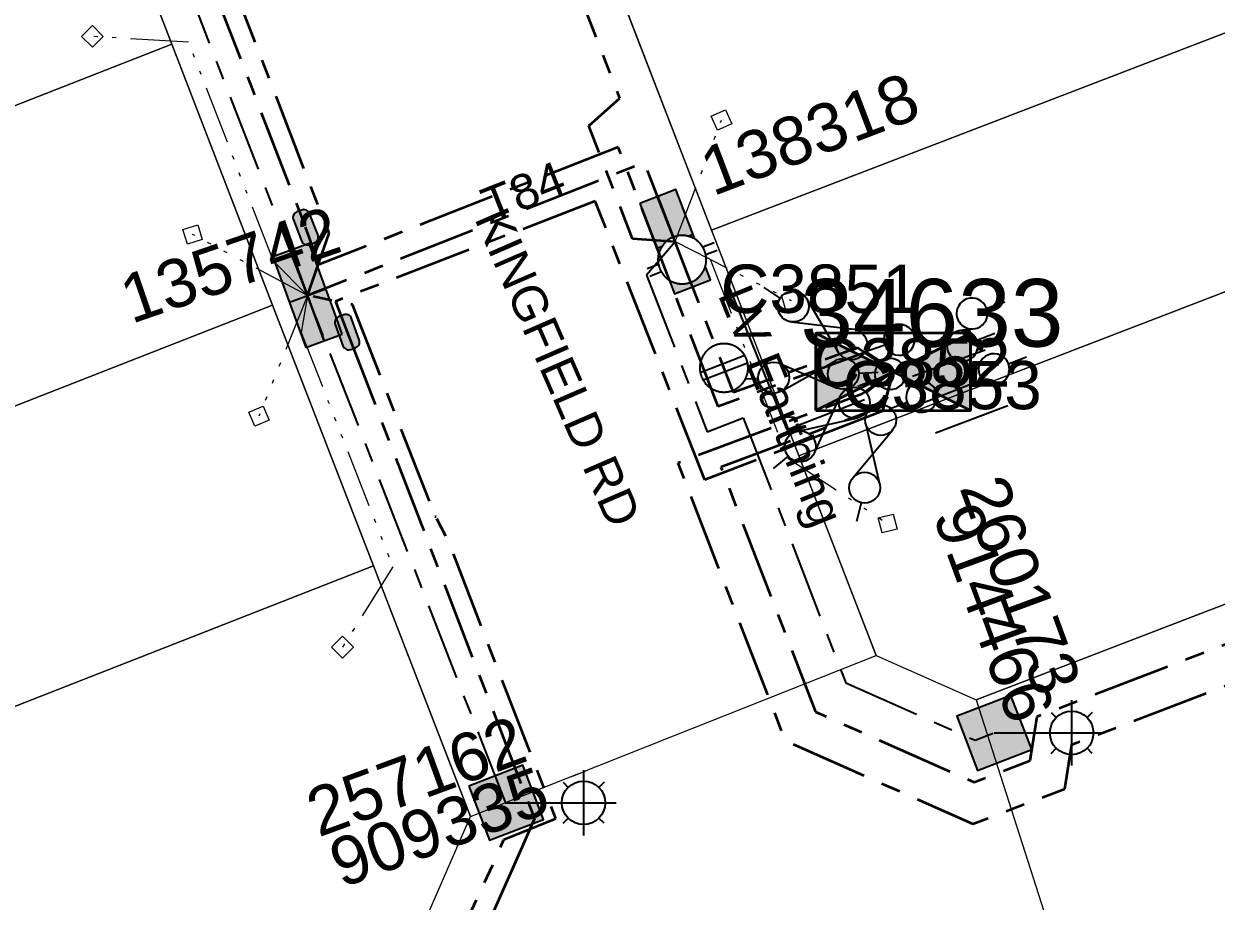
# Model space of a CAD drawing. Header units: metres. Extents: x 0 to 311505, y 0 to 6270811.
# Drawn here: x 310600.1 to 310661.7, y 6270496.5 to 6270541.9 of the extents above; entities that cross this region are included whole.
import ezdxf
from ezdxf.enums import TextEntityAlignment as Align

# ---------------------------------------------------------------- set-up
doc = ezdxf.new("R2010")
doc.units = ezdxf.units.M
doc.linetypes.add('Cable Exist UG', pattern=[7, 4, -1, 1, -1])
doc.linetypes.add('PHANTOMX2', pattern=[6.6, 3, -0.75, 0.2, -0.75, 0.2, -0.75, 0.2, -0.75])
doc.layers.get('0').update_dxf_attribs({"color": 6})
for name, color, linetype, lineweight in [('_User Miscellaneous1', 30, 'Continuous', 13), ('_User_HV_Exist', 1, 'Continuous', 35), ('_User_LV_Exist', 5, 'Continuous', 35), ('Cadastre Land Parcels_SP_EXT', 118, 'Continuous', 15), ('Cadastre Roads_SP_EXT', 218, 'Continuous', 15), ('Mains_HV_EXT', 13, 'Continuous', 25), ('Mains_LV_EXT', 163, 'Continuous', 25), ('Mains_LV_SL_EXT', 135, 'Continuous', 25), ('Services_SP_EXT', 42, 'PHANTOMX2', 20)]:
    doc.layers.add(name, color=color, linetype=linetype, lineweight=lineweight)
for name, color, linetype in [('Equip_HV_EXT', 7, 'Continuous'), ('Equip_LV_EXT', 7, 'Continuous'), ('Equip_SP_SL_EXT', 7, 'Continuous'), ('Sub_SP_EXT', 7, 'Continuous'), ('SupportsUG_SP_LV_EXT', 7, 'Continuous'), ('SupportsUG_SP_LV_SL_EXT', 7, 'Continuous')]:
    doc.layers.add(name, color=color, linetype=linetype)
doc.styles.add('COLUMN_LABEL', font='arial.ttf', dxfattribs={"height": 2})
doc.styles.add('iecARIAL', font='arial.ttf', dxfattribs={"height": 2})
doc.styles.add('POLE_LABEL', font='arial.ttf', dxfattribs={"height": 2})
doc.styles.add('SL_LABEL', font='arial.ttf', dxfattribs={"height": 2})
doc.styles.get("Standard").update_dxf_attribs({"font": 'arial.ttf'})
doc.styles.add('SWITCH_LABEL', font='arial.ttf', dxfattribs={"height": 2})
doc.linetypes.add('Cable E UG', pattern='A,5,-0.1,["E",Standard,S=1.5,R=0,X=0,Y=-0.75],-1.45', length=6.55)

# ---------------------------------------------------------------- blocks, each defined once
blk = doc.blocks.new('SUB_PADMOUNT_EXT')
at = {"ltscale": 10}
h = blk.add_hatch(color=256, dxfattribs=at)
h.dxf.hatch_style = 1
h.paths.add_polyline_path([(4, -2), (0, 0), (4, 2)])
h.paths.add_polyline_path([(-4, -2), (-4, 2), (0, 0)])
blk.add_line((4, 2), (-4, -2))
blk.add_lwpolyline([(-4, -2), (4, -2), (4, 2), (-4, 2)], close=True)
at = {"ltscale": 10, "flags": 128}
for points in [[(-4, -2), (-4, 2), (0, 0)], [(4, -2), (0, 0), (4, 2)]]:
    blk.add_lwpolyline(points, close=True, dxfattribs=at)
at = {"flags": 8}
blk.add_attdef('ASSET_NUM', text='', height=2.5, dxfattribs=at).set_placement((0, 5), align=Align.MIDDLE_CENTER)
for tag, flags, p in [('STREET_CODE', 9, (1.5, 0)), ('OPERATING_VOLTAGE', 9, (1.5, -0.4)), ('ORIENTATION', 9, (1.5, -0.6)), ('NO_PHASES', 9, (1.5, -0.2)), ('OWNED_BY', 9, (1.5, -0.8)), ('OPERATED_BY', 9, (1.5, -1)), ('MAINTAINED_BY', 9, (1.5, -1.2)), ('SECONDARY_VOLTAGE', 9, (1.5, -1.6)), ('STATE', 9, (1.5, -1.8)), ('CONSTRUCTED_VOLTAGE', 9, (1.5, -1.4)), ('SUBSTATION_TYPE', 9, (1.5, -2.2)), ('USAGE', 9, (1.5, -2.4)), ('PARENT', 9, (1.5, -2)), ('SUBURB', 9, (1.5, -2.8)), ('STREETNAME', 9, (1.5, -3)), ('LEGEND', 9, (1.5, -2.6)), ('Z', 1, (1.5, -3.6)), ('LOCATION', 9, (1.5, -3.2)), ('NOTES', 9, (1.5, -3.4))]:
    blk.add_attdef(tag, text='', height=0.2, dxfattribs=dict(flags=flags)).set_placement(p, align=Align.MIDDLE_LEFT)
blk = doc.blocks.new('COLUMN_EXT')
blk.add_hatch(color=256).paths.add_polyline_path([(1.5, -1.5), (1.5, 1.5), (-1.5, 1.5), (-1.5, -1.5)])
blk.add_lwpolyline([(1.5, 1.5), (-1.5, 1.5), (-1.5, -1.5), (1.5, -1.5)], close=True)
at = {"flags": 9}
for tag, p in [('SUBURB', (-1.813, 1.8)), ('NOTES', (-1.813, 2)), ('STREETNAME', (-1.813, 1.6)), ('LOCATION', (-1.813, 1.4)), ('LEGEND', (-1.813, 1.2)), ('OWNED_BY', (-1.813, 0.6)), ('USAGE', (-1.813, 1)), ('STATE', (-1.813, 0.8)), ('COLUMN_TYPE', (-1.813, 0.4))]:
    blk.add_attdef(tag, text='', height=0.2, rotation=180, dxfattribs=at).set_placement(p, align=Align.MIDDLE_LEFT)
at = {"flags": 1}
blk.add_attdef('Z', (-1.813, 2.351), '', height=0.2, rotation=180, dxfattribs=at)
at = {"flags": 9}
for tag, style, p in [('STRUCTURE_PLANT_NUMBER', 'POLE_LABEL', (-1.813, -0.031)), ('STREET_CODE', 'COLUMN_LABEL', (-1.813, 0.2))]:
    blk.add_attdef(tag, text='', height=0.2, rotation=180, dxfattribs=dict(at, style=style)).set_placement(p, align=Align.MIDDLE_LEFT)
at = {"style": 'COLUMN_LABEL', "width": 0.9, "flags": 8}
blk.add_attdef('ASSET_NUM', text='', height=2, rotation=270, dxfattribs=at).set_placement((2, -4), align=Align.MIDDLE_LEFT)
blk = doc.blocks.new('PILLAR_EXT')
blk.add_hatch(color=256).paths.add_polyline_path([(-2.5, 1), (-2.5, -1), (2.5, -1), (2.5, 1)])
for p, q in [((0, 1), (0, -1)), ((-2.5, 0), (2.5, 0))]:
    blk.add_line(p, q)
at = {"ltscale": 10}
blk.add_line((2.5, 0), (-2.5, 0), dxfattribs=at)
blk.add_lwpolyline([(-2.5, -1), (-1.25, -1), (1.25, -1), (2.5, -1), (2.5, 1), (-2.5, 1)], close=True)
at = {"width": 0.9, "flags": 8}
blk.add_attdef('ASSET_NUM', text='', height=2, rotation=90, dxfattribs=at).set_placement((-2, 4), align=Align.MIDDLE_LEFT)
for tag, p, flags in [('OWNED_BY', (0, -0.2), 9), ('STATE', (0, -0.4), 9), ('SUPPORT_TYPE', (0, -0.6), 9), ('USAGE', (0, -0.8), 9), ('LEGEND', (0, -1), 9), ('LOCATION', (0, -1.2), 9), ('NOTES', (0, -1.4), 9), ('STREETNAME', (0, -1.8), 9), ('SUBURB', (0, -2), 1), ('PARENT', (0, -1.6), 9)]:
    blk.add_attdef(tag, p, '', height=0.2, dxfattribs=dict(flags=flags))
blk = doc.blocks.new('SL_LANTERN_EXT')
at = {"flags": 9}
for tag, p in [('LRATECODE', (-7.4, 0)), ('LOUTREACHVOCAB', (-7.2, 0)), ('LOUTREACH', (-7, 0)), ('LANTNUMBER', (-6.6, 0)), ('LNEW', (-6.4, 0)), ('LMASTVOCAB', (-6.2, 0)), ('LMAST', (-6, 0)), ('LLAMPVOCAB', (-5.8, 0)), ('LLAMP', (-5.6, 0)), ('LEXIST', (-5.4, 0)), ('LCHARGE3PERCENT', (-5.2, 0)), ('LCHARGE3', (-5, 0)), ('LCHARGE2PERCENT', (-4.8, 0)), ('LCHARGE2', (-4.6, 0)), ('LCHARGE1PERCENT', (-4.4, 0)), ('LCHARGE1', (-4.2, 0)), ('LCATEGORY', (-4, 0)), ('LBRACKETVOCAB', (-3.8, 0)), ('LBRACKET', (-3.6, 0)), ('LKINGHEIGHT', (-3.4, 0)), ('CREPLACE', (-3.2, 0)), ('CREMOVE', (-3, 0)), ('CNUMBER', (-2.8, 0)), ('CNEW', (-2.6, 0)), ('CEXIST', (-2.4, 0)), ('USAGE', (-2.2, 0)), ('STATE', (-2, 0)), ('OWNED_BY', (-1.8, 0)), ('ORIENTATION', (-1.6, 0)), ('OPERATING_VOLTAGE', (-1.4, 0)), ('NO_PHASES', (-1.2, 0)), ('LANTERN_TYPE', (-1, 0)), ('LANTERN_PURPOSE', (-0.8, 0)), ('CONTROL_TYPE', (-0.6, 0)), ('CONSTRUCTED_VOLTAGE', (-0.4, 0))]:
    blk.add_attdef(tag, text='', height=0.001, rotation=270, dxfattribs=at).set_placement(p, align=Align.MIDDLE_LEFT)
at = {"style": 'SL_LABEL', "flags": 9}
blk.add_attdef('STREET_CODE', text='', height=0.001, rotation=270, dxfattribs=at).set_placement((0.001, 0), align=Align.MIDDLE_LEFT)
at = {"flags": 1}
blk.add_attdef('Z', (0, 0), '', height=0.001, rotation=270, dxfattribs=at)
at = {"width": 0.9}
blk.add_attdef('LNUMBER', text='', height=1, dxfattribs=at).set_placement((7, -1), align=Align.MIDDLE_LEFT)
at = {"flags": 9}
for tag, p in [('LREMOVE', (0, -7.6)), ('LREPLACE', (0, -7.8)), ('LTYPE', (0, -8)), ('LTYPEVOCAB', (0, -8.2)), ('LEGEND', (0, -8.4)), ('SUBURB', (0, -8.6)), ('STREETNAME', (0, -8.8)), ('LOCATION', (0, -9)), ('NOTES', (0, -9.2)), ('MAINTAINED_BY', (0, -9.863))]:
    blk.add_attdef(tag, text='', height=0.001, dxfattribs=at).set_placement(p, align=Align.MIDDLE_LEFT)
blk.add_attdef('OPERATED_BY', (0, -9.607), '', height=0.001, dxfattribs=at)
at = {"transparency": 33554687}
blk.add_wipeout([(5.688, 0), (5.061, -1.061), (4, -1.688), (2.939, -1.061), (2.313, 0), (2.939, 1.061), (4, 1.687), (5.061, 1.061)], dxfattribs=at)
for p, q in [((4, 1.687), (4, 0)), ((2.939, 1.061), (3.205, 0.795)), ((5.061, 1.061), (4.795, 0.795)), ((0, 0), (4, 0)), ((4, 0), (5.688, 0)), ((4, 0), (4, -1.688)), ((2.939, -1.061), (3.205, -0.795)), ((5.061, -1.061), (4.795, -0.795))]:
    blk.add_line(p, q)
blk.add_circle((4, 0), 1.125)
blk = doc.blocks.new('CCP_EXT')
at = {"flags": 9}
for tag, p in [('OWNED_BY', (0, -1)), ('USAGE', (0, -1.2)), ('STATE', (0, -1.8)), ('LEGEND', (0, -1.4)), ('LIFE_SUPPORT', (0, -1.6)), ('NOTES', (0, -2))]:
    blk.add_attdef(tag, text='', height=0.2, dxfattribs=at).set_placement(p, align=Align.MIDDLE_LEFT)
at = {"transparency": 33554687}
blk.add_wipeout([(0, 0.566), (0.566, 0), (0, -0.566), (-0.566, 0)], dxfattribs=at)
blk.add_lwpolyline([(-0.566, 0), (0, 0.566), (0.566, 0), (0, -0.566), (-0.566, 0)])
at = {"flags": 1}
blk.add_attdef('Z', (0, 0), '', height=0.2, dxfattribs=at)
at = {"flags": 9}
for tag, p in [('CCP_TYPE', (0, 0)), ('OPERATING_VOLTAGE', (0, -0.6)), ('CONSTRUCTED_VOLTAGE', (0, -0.2)), ('NO_PHASES', (0, -0.4)), ('ORIENTATION', (0, -0.8))]:
    blk.add_attdef(tag, text='', height=0.2, dxfattribs=at).set_placement(p, align=Align.MIDDLE_LEFT)
blk = doc.blocks.new('HV_STJ_EXT')
h = blk.add_hatch(color=256)
edge = h.paths.add_edge_path()
edge.add_ellipse((-0.586, 0.131), major_axis=(0.226, 0.226), ratio=1, start_angle=44.99996, end_angle=135)
edge.add_line((-0.906, 0.131), (-0.906, -0.131))
edge.add_ellipse((-0.586, -0.131), major_axis=(0.226, 0.226), ratio=1, start_angle=134.99996, end_angle=225)
edge.add_line((-0.586, -0.451), (0.586, -0.451))
edge.add_ellipse((0.586, -0.131), major_axis=(-0.226, 0.226), ratio=1, start_angle=134.99996, end_angle=225)
edge.add_line((0.906, -0.131), (0.906, 0.131))
edge.add_ellipse((0.586, 0.131), major_axis=(-0.226, 0.226), ratio=1, start_angle=224.99996, end_angle=315)
edge.add_line((0.586, 0.451), (-0.586, 0.451))
blk.add_lwpolyline([(-0.906, 0.131), (-0.906, -0.131, 0.414214), (-0.586, -0.451), (0.586, -0.451, 0.414214), (0.906, -0.131), (0.906, 0.131, 0.414214), (0.586, 0.451), (-0.586, 0.451, 0.414214)], format="xyb", close=True)
for tag, flags, p in [('ORIENTATION', 9, (1.5, 0)), ('USAGE', 9, (1.5, -0.2)), ('LEGEND', 9, (1.5, -0.4)), ('NOTES', 9, (1.5, -0.6)), ('Z', 1, (1.5, -0.8))]:
    blk.add_attdef(tag, text='', height=0.2, dxfattribs=dict(flags=flags)).set_placement(p, align=Align.MIDDLE_LEFT)
blk = doc.blocks.new('LV_UG_DFUSE_CLOSED_EXT')
for points in [[(5.04, 0.726), (2.156, -0.717)], [(5.049, -0.707), (2.156, 0.717)], [(1, 0), (0, 0)], [(6.2, 0.013), (7.2, 0.013)]]:
    blk.add_lwpolyline(points)
for centre in [(1.8, 0), (5.4, 0.011)]:
    blk.add_circle(centre, 0.8)
at = {"flags": 9}
for tag, p in [('ACTUAL_STATUS', (0, 0)), ('OPERATING_VOLTAGE', (0, -0.6)), ('CONSTRUCTED_VOLTAGE', (0, -0.2)), ('NO_PHASES', (0, -0.4)), ('ORIENTATION', (0, -0.8)), ('STATE', (0, -1)), ('SWITCH_TYPE', (0, -1.2)), ('USAGE', (0, -1.4)), ('NOTES', (0, -1.6))]:
    blk.add_attdef(tag, text='', height=0.2, dxfattribs=at).set_placement(p, align=Align.MIDDLE_LEFT)
at = {"flags": 1}
blk.add_attdef('Z', (0, 0), '', height=0.2, dxfattribs=at)
blk = doc.blocks.new('LV_UG_LINKS_OPEN_EXT')
at = {"layer": 'Equip_LV_EXT'}
for tag, height, flags, p in [('ACTUAL_STATUS', 0.167, 9, (3.167, -1.667)), ('CONSTRUCTED_VOLTAGE', 0.167, 9, (3.167, -1.833)), ('NO_PHASES', 0.167, 9, (3.167, -2)), ('OPERATING_VOLTAGE', 0.2, 9, (3, -2.6)), ('ORIENTATION', 0.2, 9, (3, -2.8)), ('STATE', 0.2, 9, (3, -3)), ('SWITCH_TYPE', 0.2, 9, (3, -3.2)), ('OWNED_BY', 0.2, 9, (3, -3.8)), ('USAGE', 0.2, 9, (3, -3.4)), ('NOTES', 0.2, 9, (3, -3.6)), ('OPERATED_BY', 0.2, 9, (3, -4)), ('MAINTAINED_BY', 0.2, 9, (3, -4.2)), ('NUMBER_OF_PHASES', 0.2, 9, (3, -4.4)), ('TYPE', 0.2, 9, (3, -4.6)), ('Z', 0.2, 1, (3, -4.8))]:
    blk.add_attdef(tag, text='', height=height, dxfattribs=dict(at, flags=flags)).set_placement(p, align=Align.MIDDLE_LEFT)
at = {"transparency": 33554687}
blk.add_wipeout([(4, 1.25), (3.969, 1.25), (3.939, 1.248), (3.908, 1.247), (3.877, 1.244), (3.847, 1.241), (3.817, 1.236), (3.786, 1.232), (3.756, 1.226), (3.726, 1.22), (3.696, 1.213), (3.667, 1.205), (3.637, 1.196), (3.608, 1.187), (3.579, 1.177), (3.55, 1.166), (3.522, 1.155), (3.493, 1.143), (3.466, 1.13), (3.438, 1.117), (3.411, 1.102), (3.384, 1.088), (3.357, 1.072), (3.331, 1.056), (3.306, 1.039), (3.28, 1.022), (3.255, 1.004), (3.231, 0.985), (3.207, 0.966), (3.184, 0.947), (3.161, 0.926), (3.138, 0.905), (3.116, 0.884), (3.095, 0.862), (3.074, 0.839), (3.053, 0.816), (3.034, 0.793), (3.015, 0.769), (2.996, 0.745), (2.978, 0.72), (2.961, 0.694), (2.944, 0.669), (2.928, 0.643), (2.912, 0.616), (2.898, 0.589), (2.883, 0.562), (2.87, 0.534), (2.857, 0.507), (2.845, 0.478), (2.834, 0.45), (2.823, 0.421), (2.813, 0.392), (2.804, 0.363), (2.795, 0.333), (2.787, 0.304), (2.78, 0.274), (2.774, 0.244), (2.768, 0.214), (2.764, 0.183), (2.759, 0.153), (2.756, 0.123), (2.753, 0.092), (2.752, 0.061), (2.75, 0.031), (2.75, 0), (2.75, -0.031), (2.752, -0.061), (2.753, -0.092), (2.756, -0.123), (2.759, -0.153), (2.764, -0.183), (2.768, -0.214), (2.774, -0.244), (2.78, -0.274), (2.787, -0.304), (2.795, -0.333), (2.804, -0.363), (2.813, -0.392), (2.823, -0.421), (2.834, -0.45), (2.845, -0.478), (2.857, -0.507), (2.87, -0.534), (2.883, -0.562), (2.898, -0.589), (2.912, -0.616), (2.928, -0.643), (2.944, -0.669), (2.961, -0.694), (2.978, -0.72), (2.996, -0.745), (3.015, -0.769), (3.034, -0.793), (3.053, -0.816), (3.074, -0.839), (3.095, -0.862), (3.116, -0.884), (3.138, -0.905), (3.161, -0.926), (3.184, -0.947), (3.207, -0.966), (3.231, -0.985), (3.255, -1.004), (3.28, -1.022), (3.306, -1.039), (3.331, -1.056), (3.357, -1.072), (3.384, -1.088), (3.411, -1.102), (3.438, -1.117), (3.466, -1.13), (3.493, -1.143), (3.522, -1.155), (3.55, -1.166), (3.579, -1.177), (3.608, -1.187), (3.637, -1.196), (3.667, -1.205), (3.696, -1.213), (3.726, -1.22), (3.756, -1.226), (3.786, -1.232), (3.817, -1.236), (3.847, -1.241), (3.877, -1.244), (3.908, -1.247), (3.939, -1.248), (3.969, -1.25), (4, -1.25), (4.031, -1.25), (4.061, -1.248), (4.092, -1.247), (4.123, -1.244), (4.153, -1.241), (4.183, -1.236), (4.214, -1.232), (4.244, -1.226), (4.274, -1.22), (4.304, -1.213), (4.333, -1.205), (4.363, -1.196), (4.392, -1.187), (4.421, -1.177), (4.45, -1.166), (4.478, -1.155), (4.507, -1.143), (4.534, -1.13), (4.562, -1.117), (4.589, -1.102), (4.616, -1.088), (4.643, -1.072), (4.669, -1.056), (4.694, -1.039), (4.72, -1.022), (4.745, -1.004), (4.769, -0.985), (4.793, -0.966), (4.816, -0.947), (4.839, -0.926), (4.862, -0.905), (4.884, -0.884), (4.905, -0.862), (4.926, -0.839), (4.947, -0.816), (4.966, -0.793), (4.985, -0.769), (5.004, -0.745), (5.022, -0.72), (5.039, -0.694), (5.056, -0.669), (5.072, -0.643), (5.088, -0.616), (5.102, -0.589), (5.117, -0.562), (5.13, -0.534), (5.143, -0.507), (5.155, -0.478), (5.166, -0.45), (5.177, -0.421), (5.187, -0.392), (5.196, -0.363), (5.205, -0.333), (5.213, -0.304), (5.22, -0.274), (5.226, -0.244), (5.232, -0.214), (5.236, -0.183), (5.241, -0.153), (5.244, -0.123), (5.247, -0.092), (5.248, -0.061), (5.25, -0.031), (5.25, 0), (5.25, 0.031), (5.248, 0.061), (5.247, 0.092), (5.244, 0.123), (5.241, 0.153), (5.236, 0.183), (5.232, 0.214), (5.226, 0.244), (5.22, 0.274), (5.213, 0.304), (5.205, 0.333), (5.196, 0.363), (5.187, 0.392), (5.177, 0.421), (5.166, 0.45), (5.155, 0.478), (5.143, 0.507), (5.13, 0.534), (5.117, 0.562), (5.102, 0.589), (5.088, 0.616), (5.072, 0.643), (5.056, 0.669), (5.039, 0.694), (5.022, 0.72), (5.004, 0.745), (4.985, 0.769), (4.966, 0.793), (4.947, 0.816), (4.926, 0.839), (4.905, 0.862), (4.884, 0.884), (4.862, 0.905), (4.839, 0.926), (4.816, 0.947), (4.793, 0.966), (4.769, 0.985), (4.745, 1.004), (4.72, 1.022), (4.694, 1.039), (4.669, 1.056), (4.643, 1.072), (4.616, 1.088), (4.589, 1.102), (4.562, 1.117), (4.534, 1.13), (4.507, 1.143), (4.478, 1.155), (4.45, 1.166), (4.421, 1.177), (4.392, 1.187), (4.363, 1.196), (4.333, 1.205), (4.304, 1.213), (4.274, 1.22), (4.244, 1.226), (4.214, 1.232), (4.183, 1.236), (4.153, 1.241), (4.123, 1.244), (4.092, 1.247), (4.061, 1.248), (4.031, 1.25)], dxfattribs=at).dxf.layer = 'Equip_LV_EXT'
at = {"layer": 'Equip_LV_EXT'}
for p, q in [((3.792, 1.863), (3.792, 1.232)), ((4.208, 1.863), (4.208, 1.232)), ((3.792, -1.232), (3.792, -1.863)), ((4.208, -1.232), (4.208, -1.863))]:
    blk.add_line(p, q, dxfattribs=at)
at = {"layer": 'Equip_LV_EXT', "flags": 128}
blk.add_lwpolyline([(4, 1.25), (3.969, 1.25), (3.939, 1.248), (3.908, 1.247), (3.877, 1.244), (3.847, 1.241), (3.817, 1.236), (3.786, 1.232), (3.756, 1.226), (3.726, 1.22), (3.696, 1.213), (3.667, 1.205), (3.637, 1.196), (3.608, 1.187), (3.579, 1.177), (3.55, 1.166), (3.522, 1.155), (3.493, 1.143), (3.466, 1.13), (3.438, 1.117), (3.411, 1.102), (3.384, 1.088), (3.357, 1.072), (3.331, 1.056), (3.306, 1.039), (3.28, 1.022), (3.255, 1.004), (3.231, 0.985), (3.207, 0.966), (3.184, 0.947), (3.161, 0.926), (3.138, 0.905), (3.116, 0.884), (3.095, 0.862), (3.074, 0.839), (3.053, 0.816), (3.034, 0.793), (3.015, 0.769), (2.996, 0.745), (2.978, 0.72), (2.961, 0.694), (2.944, 0.669), (2.928, 0.643), (2.912, 0.616), (2.898, 0.589), (2.883, 0.562), (2.87, 0.534), (2.857, 0.507), (2.845, 0.478), (2.834, 0.45), (2.823, 0.421), (2.813, 0.392), (2.804, 0.363), (2.795, 0.333), (2.787, 0.304), (2.78, 0.274), (2.774, 0.244), (2.768, 0.214), (2.764, 0.183), (2.759, 0.153), (2.756, 0.123), (2.753, 0.092), (2.752, 0.061), (2.75, 0.031), (2.75, 0), (2.75, -0.031), (2.752, -0.061), (2.753, -0.092), (2.756, -0.123), (2.759, -0.153), (2.764, -0.183), (2.768, -0.214), (2.774, -0.244), (2.78, -0.274), (2.787, -0.304), (2.795, -0.333), (2.804, -0.363), (2.813, -0.392), (2.823, -0.421), (2.834, -0.45), (2.845, -0.478), (2.857, -0.507), (2.87, -0.534), (2.883, -0.562), (2.898, -0.589), (2.912, -0.616), (2.928, -0.643), (2.944, -0.669), (2.961, -0.694), (2.978, -0.72), (2.996, -0.745), (3.015, -0.769), (3.034, -0.793), (3.053, -0.816), (3.074, -0.839), (3.095, -0.862), (3.116, -0.884), (3.138, -0.905), (3.161, -0.926), (3.184, -0.947), (3.207, -0.966), (3.231, -0.985), (3.255, -1.004), (3.28, -1.022), (3.306, -1.039), (3.331, -1.056), (3.357, -1.072), (3.384, -1.088), (3.411, -1.102), (3.438, -1.117), (3.466, -1.13), (3.493, -1.143), (3.522, -1.155), (3.55, -1.166), (3.579, -1.177), (3.608, -1.187), (3.637, -1.196), (3.667, -1.205), (3.696, -1.213), (3.726, -1.22), (3.756, -1.226), (3.786, -1.232), (3.817, -1.236), (3.847, -1.241), (3.877, -1.244), (3.908, -1.247), (3.939, -1.248), (3.969, -1.25), (4, -1.25), (4.031, -1.25), (4.061, -1.248), (4.092, -1.247), (4.123, -1.244), (4.153, -1.241), (4.183, -1.236), (4.214, -1.232), (4.244, -1.226), (4.274, -1.22), (4.304, -1.213), (4.333, -1.205), (4.363, -1.196), (4.392, -1.187), (4.421, -1.177), (4.45, -1.166), (4.478, -1.155), (4.507, -1.143), (4.534, -1.13), (4.562, -1.117), (4.589, -1.102), (4.616, -1.088), (4.643, -1.072), (4.669, -1.056), (4.694, -1.039), (4.72, -1.022), (4.745, -1.004), (4.769, -0.985), (4.793, -0.966), (4.816, -0.947), (4.839, -0.926), (4.862, -0.905), (4.884, -0.884), (4.905, -0.862), (4.926, -0.839), (4.947, -0.816), (4.966, -0.793), (4.985, -0.769), (5.004, -0.745), (5.022, -0.72), (5.039, -0.694), (5.056, -0.669), (5.072, -0.643), (5.088, -0.616), (5.102, -0.589), (5.117, -0.562), (5.13, -0.534), (5.143, -0.507), (5.155, -0.478), (5.166, -0.45), (5.177, -0.421), (5.187, -0.392), (5.196, -0.363), (5.205, -0.333), (5.213, -0.304), (5.22, -0.274), (5.226, -0.244), (5.232, -0.214), (5.236, -0.183), (5.241, -0.153), (5.244, -0.123), (5.247, -0.092), (5.248, -0.061), (5.25, -0.031), (5.25, 0), (5.25, 0.031), (5.248, 0.061), (5.247, 0.092), (5.244, 0.123), (5.241, 0.153), (5.236, 0.183), (5.232, 0.214), (5.226, 0.244), (5.22, 0.274), (5.213, 0.304), (5.205, 0.333), (5.196, 0.363), (5.187, 0.392), (5.177, 0.421), (5.166, 0.45), (5.155, 0.478), (5.143, 0.507), (5.13, 0.534), (5.117, 0.562), (5.102, 0.589), (5.088, 0.616), (5.072, 0.643), (5.056, 0.669), (5.039, 0.694), (5.022, 0.72), (5.004, 0.745), (4.985, 0.769), (4.966, 0.793), (4.947, 0.816), (4.926, 0.839), (4.905, 0.862), (4.884, 0.884), (4.862, 0.905), (4.839, 0.926), (4.816, 0.947), (4.793, 0.966), (4.769, 0.985), (4.745, 1.004), (4.72, 1.022), (4.694, 1.039), (4.669, 1.056), (4.643, 1.072), (4.616, 1.088), (4.589, 1.102), (4.562, 1.117), (4.534, 1.13), (4.507, 1.143), (4.478, 1.155), (4.45, 1.166), (4.421, 1.177), (4.392, 1.187), (4.363, 1.196), (4.333, 1.205), (4.304, 1.213), (4.274, 1.22), (4.244, 1.226), (4.214, 1.232), (4.183, 1.236), (4.153, 1.241), (4.123, 1.244), (4.092, 1.247), (4.061, 1.248), (4.031, 1.25)], close=True, dxfattribs=at)
blk = doc.blocks.new('LV_UG_LINKS_CLOSED_EXT')
at = {"layer": 'Equip_LV_EXT'}
for tag, flags, p in [('ACTUAL_STATUS', 9, (3, -2)), ('CONSTRUCTED_VOLTAGE', 9, (3, -2.2)), ('NO_PHASES', 9, (3, -2.4)), ('OPERATING_VOLTAGE', 9, (3, -2.6)), ('ORIENTATION', 9, (3, -2.8)), ('STATE', 9, (3, -3)), ('SWITCH_TYPE', 9, (3, -3.2)), ('OWNED_BY', 9, (3, -3.8)), ('USAGE', 9, (3, -3.4)), ('NOTES', 9, (3, -3.6)), ('OPERATED_BY', 9, (3, -4)), ('MAINTAINED_BY', 9, (3, -4.2)), ('NUMBER_OF_PHASES', 9, (3, -4.4)), ('TYPE', 9, (3, -4.6)), ('Z', 1, (3, -4.8))]:
    blk.add_attdef(tag, text='', height=0.2, dxfattribs=dict(at, flags=flags)).set_placement(p, align=Align.MIDDLE_LEFT)
at = {"transparency": 33554687}
blk.add_wipeout([(4, 1.25), (3.969, 1.25), (3.939, 1.248), (3.908, 1.247), (3.877, 1.244), (3.847, 1.241), (3.817, 1.236), (3.786, 1.232), (3.756, 1.226), (3.726, 1.22), (3.696, 1.213), (3.667, 1.205), (3.637, 1.196), (3.608, 1.187), (3.579, 1.177), (3.55, 1.166), (3.522, 1.155), (3.493, 1.143), (3.466, 1.13), (3.438, 1.117), (3.411, 1.102), (3.384, 1.088), (3.357, 1.072), (3.331, 1.056), (3.306, 1.039), (3.28, 1.022), (3.255, 1.004), (3.231, 0.985), (3.207, 0.966), (3.184, 0.947), (3.161, 0.926), (3.138, 0.905), (3.116, 0.884), (3.095, 0.862), (3.074, 0.839), (3.053, 0.816), (3.034, 0.793), (3.015, 0.769), (2.996, 0.745), (2.978, 0.72), (2.961, 0.694), (2.944, 0.669), (2.928, 0.643), (2.912, 0.616), (2.898, 0.589), (2.883, 0.562), (2.87, 0.534), (2.857, 0.507), (2.845, 0.478), (2.834, 0.45), (2.823, 0.421), (2.813, 0.392), (2.804, 0.363), (2.795, 0.333), (2.787, 0.304), (2.78, 0.274), (2.774, 0.244), (2.768, 0.214), (2.764, 0.183), (2.759, 0.153), (2.756, 0.123), (2.753, 0.092), (2.752, 0.061), (2.75, 0.031), (2.75, 0), (2.75, -0.031), (2.752, -0.061), (2.753, -0.092), (2.756, -0.123), (2.759, -0.153), (2.764, -0.183), (2.768, -0.214), (2.774, -0.244), (2.78, -0.274), (2.787, -0.304), (2.795, -0.333), (2.804, -0.363), (2.813, -0.392), (2.823, -0.421), (2.834, -0.45), (2.845, -0.478), (2.857, -0.507), (2.87, -0.534), (2.883, -0.562), (2.898, -0.589), (2.912, -0.616), (2.928, -0.643), (2.944, -0.669), (2.961, -0.694), (2.978, -0.72), (2.996, -0.745), (3.015, -0.769), (3.034, -0.793), (3.053, -0.816), (3.074, -0.839), (3.095, -0.862), (3.116, -0.884), (3.138, -0.905), (3.161, -0.926), (3.184, -0.947), (3.207, -0.966), (3.231, -0.985), (3.255, -1.004), (3.28, -1.022), (3.306, -1.039), (3.331, -1.056), (3.357, -1.072), (3.384, -1.088), (3.411, -1.102), (3.438, -1.117), (3.466, -1.13), (3.493, -1.143), (3.522, -1.155), (3.55, -1.166), (3.579, -1.177), (3.608, -1.187), (3.637, -1.196), (3.667, -1.205), (3.696, -1.213), (3.726, -1.22), (3.756, -1.226), (3.786, -1.232), (3.817, -1.236), (3.847, -1.241), (3.877, -1.244), (3.908, -1.247), (3.939, -1.248), (3.969, -1.25), (4, -1.25), (4.031, -1.25), (4.061, -1.248), (4.092, -1.247), (4.123, -1.244), (4.153, -1.241), (4.183, -1.236), (4.214, -1.232), (4.244, -1.226), (4.274, -1.22), (4.304, -1.213), (4.333, -1.205), (4.363, -1.196), (4.392, -1.187), (4.421, -1.177), (4.45, -1.166), (4.478, -1.155), (4.507, -1.143), (4.534, -1.13), (4.562, -1.117), (4.589, -1.102), (4.616, -1.088), (4.643, -1.072), (4.669, -1.056), (4.694, -1.039), (4.72, -1.022), (4.745, -1.004), (4.769, -0.985), (4.793, -0.966), (4.816, -0.947), (4.839, -0.926), (4.862, -0.905), (4.884, -0.884), (4.905, -0.862), (4.926, -0.839), (4.947, -0.816), (4.966, -0.793), (4.985, -0.769), (5.004, -0.745), (5.022, -0.72), (5.039, -0.694), (5.056, -0.669), (5.072, -0.643), (5.088, -0.616), (5.102, -0.589), (5.117, -0.562), (5.13, -0.534), (5.143, -0.507), (5.155, -0.478), (5.166, -0.45), (5.177, -0.421), (5.187, -0.392), (5.196, -0.363), (5.205, -0.333), (5.213, -0.304), (5.22, -0.274), (5.226, -0.244), (5.232, -0.214), (5.236, -0.183), (5.241, -0.153), (5.244, -0.123), (5.247, -0.092), (5.248, -0.061), (5.25, -0.031), (5.25, 0), (5.25, 0.031), (5.248, 0.061), (5.247, 0.092), (5.244, 0.123), (5.241, 0.153), (5.236, 0.183), (5.232, 0.214), (5.226, 0.244), (5.22, 0.274), (5.213, 0.304), (5.205, 0.333), (5.196, 0.363), (5.187, 0.392), (5.177, 0.421), (5.166, 0.45), (5.155, 0.478), (5.143, 0.507), (5.13, 0.534), (5.117, 0.562), (5.102, 0.589), (5.088, 0.616), (5.072, 0.643), (5.056, 0.669), (5.039, 0.694), (5.022, 0.72), (5.004, 0.745), (4.985, 0.769), (4.966, 0.793), (4.947, 0.816), (4.926, 0.839), (4.905, 0.862), (4.884, 0.884), (4.862, 0.905), (4.839, 0.926), (4.816, 0.947), (4.793, 0.966), (4.769, 0.985), (4.745, 1.004), (4.72, 1.022), (4.694, 1.039), (4.669, 1.056), (4.643, 1.072), (4.616, 1.088), (4.589, 1.102), (4.562, 1.117), (4.534, 1.13), (4.507, 1.143), (4.478, 1.155), (4.45, 1.166), (4.421, 1.177), (4.392, 1.187), (4.363, 1.196), (4.333, 1.205), (4.304, 1.213), (4.274, 1.22), (4.244, 1.226), (4.214, 1.232), (4.183, 1.236), (4.153, 1.241), (4.123, 1.244), (4.092, 1.247), (4.061, 1.248), (4.031, 1.25)], dxfattribs=at).dxf.layer = 'Equip_LV_EXT'
at = {"layer": 'Equip_LV_EXT'}
for p, q in [((3.792, 1.232), (3.792, -1.232)), ((4.208, 1.232), (4.208, -1.232))]:
    blk.add_line(p, q, dxfattribs=at)
at = {"layer": 'Equip_LV_EXT', "flags": 128}
blk.add_lwpolyline([(4, 1.25), (3.969, 1.25), (3.939, 1.248), (3.908, 1.247), (3.877, 1.244), (3.847, 1.241), (3.817, 1.236), (3.786, 1.232), (3.756, 1.226), (3.726, 1.22), (3.696, 1.213), (3.667, 1.205), (3.637, 1.196), (3.608, 1.187), (3.579, 1.177), (3.55, 1.166), (3.522, 1.155), (3.493, 1.143), (3.466, 1.13), (3.438, 1.117), (3.411, 1.102), (3.384, 1.088), (3.357, 1.072), (3.331, 1.056), (3.306, 1.039), (3.28, 1.022), (3.255, 1.004), (3.231, 0.985), (3.207, 0.966), (3.184, 0.947), (3.161, 0.926), (3.138, 0.905), (3.116, 0.884), (3.095, 0.862), (3.074, 0.839), (3.053, 0.816), (3.034, 0.793), (3.015, 0.769), (2.996, 0.745), (2.978, 0.72), (2.961, 0.694), (2.944, 0.669), (2.928, 0.643), (2.912, 0.616), (2.898, 0.589), (2.883, 0.562), (2.87, 0.534), (2.857, 0.507), (2.845, 0.478), (2.834, 0.45), (2.823, 0.421), (2.813, 0.392), (2.804, 0.363), (2.795, 0.333), (2.787, 0.304), (2.78, 0.274), (2.774, 0.244), (2.768, 0.214), (2.764, 0.183), (2.759, 0.153), (2.756, 0.123), (2.753, 0.092), (2.752, 0.061), (2.75, 0.031), (2.75, 0), (2.75, -0.031), (2.752, -0.061), (2.753, -0.092), (2.756, -0.123), (2.759, -0.153), (2.764, -0.183), (2.768, -0.214), (2.774, -0.244), (2.78, -0.274), (2.787, -0.304), (2.795, -0.333), (2.804, -0.363), (2.813, -0.392), (2.823, -0.421), (2.834, -0.45), (2.845, -0.478), (2.857, -0.507), (2.87, -0.534), (2.883, -0.562), (2.898, -0.589), (2.912, -0.616), (2.928, -0.643), (2.944, -0.669), (2.961, -0.694), (2.978, -0.72), (2.996, -0.745), (3.015, -0.769), (3.034, -0.793), (3.053, -0.816), (3.074, -0.839), (3.095, -0.862), (3.116, -0.884), (3.138, -0.905), (3.161, -0.926), (3.184, -0.947), (3.207, -0.966), (3.231, -0.985), (3.255, -1.004), (3.28, -1.022), (3.306, -1.039), (3.331, -1.056), (3.357, -1.072), (3.384, -1.088), (3.411, -1.102), (3.438, -1.117), (3.466, -1.13), (3.493, -1.143), (3.522, -1.155), (3.55, -1.166), (3.579, -1.177), (3.608, -1.187), (3.637, -1.196), (3.667, -1.205), (3.696, -1.213), (3.726, -1.22), (3.756, -1.226), (3.786, -1.232), (3.817, -1.236), (3.847, -1.241), (3.877, -1.244), (3.908, -1.247), (3.939, -1.248), (3.969, -1.25), (4, -1.25), (4.031, -1.25), (4.061, -1.248), (4.092, -1.247), (4.123, -1.244), (4.153, -1.241), (4.183, -1.236), (4.214, -1.232), (4.244, -1.226), (4.274, -1.22), (4.304, -1.213), (4.333, -1.205), (4.363, -1.196), (4.392, -1.187), (4.421, -1.177), (4.45, -1.166), (4.478, -1.155), (4.507, -1.143), (4.534, -1.13), (4.562, -1.117), (4.589, -1.102), (4.616, -1.088), (4.643, -1.072), (4.669, -1.056), (4.694, -1.039), (4.72, -1.022), (4.745, -1.004), (4.769, -0.985), (4.793, -0.966), (4.816, -0.947), (4.839, -0.926), (4.862, -0.905), (4.884, -0.884), (4.905, -0.862), (4.926, -0.839), (4.947, -0.816), (4.966, -0.793), (4.985, -0.769), (5.004, -0.745), (5.022, -0.72), (5.039, -0.694), (5.056, -0.669), (5.072, -0.643), (5.088, -0.616), (5.102, -0.589), (5.117, -0.562), (5.13, -0.534), (5.143, -0.507), (5.155, -0.478), (5.166, -0.45), (5.177, -0.421), (5.187, -0.392), (5.196, -0.363), (5.205, -0.333), (5.213, -0.304), (5.22, -0.274), (5.226, -0.244), (5.232, -0.214), (5.236, -0.183), (5.241, -0.153), (5.244, -0.123), (5.247, -0.092), (5.248, -0.061), (5.25, -0.031), (5.25, 0), (5.25, 0.031), (5.248, 0.061), (5.247, 0.092), (5.244, 0.123), (5.241, 0.153), (5.236, 0.183), (5.232, 0.214), (5.226, 0.244), (5.22, 0.274), (5.213, 0.304), (5.205, 0.333), (5.196, 0.363), (5.187, 0.392), (5.177, 0.421), (5.166, 0.45), (5.155, 0.478), (5.143, 0.507), (5.13, 0.534), (5.117, 0.562), (5.102, 0.589), (5.088, 0.616), (5.072, 0.643), (5.056, 0.669), (5.039, 0.694), (5.022, 0.72), (5.004, 0.745), (4.985, 0.769), (4.966, 0.793), (4.947, 0.816), (4.926, 0.839), (4.905, 0.862), (4.884, 0.884), (4.862, 0.905), (4.839, 0.926), (4.816, 0.947), (4.793, 0.966), (4.769, 0.985), (4.745, 1.004), (4.72, 1.022), (4.694, 1.039), (4.669, 1.056), (4.643, 1.072), (4.616, 1.088), (4.589, 1.102), (4.562, 1.117), (4.534, 1.13), (4.507, 1.143), (4.478, 1.155), (4.45, 1.166), (4.421, 1.177), (4.392, 1.187), (4.363, 1.196), (4.333, 1.205), (4.304, 1.213), (4.274, 1.22), (4.244, 1.226), (4.214, 1.232), (4.183, 1.236), (4.153, 1.241), (4.123, 1.244), (4.092, 1.247), (4.061, 1.248), (4.031, 1.25)], close=True, dxfattribs=at)
blk = doc.blocks.new('SWG_HOLEC_SU_EXT')
blk.add_line((1.8, -2), (5.8, -2))
for points in [[(1.8, -0.8, 1), (1.8, 0.8, 1)], [(5.8, -0.8, 1), (5.8, 0.8, 1)]]:
    blk.add_lwpolyline(points, format="xyb", close=True)
for points in [[(1, 0), (0, 0)], [(6.6, 0), (7.6, 0)]]:
    blk.add_lwpolyline(points)
at = {"style": 'SWITCH_LABEL', "flags": 8}
blk.add_attdef('ASSET_NUM', text='', height=2.5, rotation=179.95437, dxfattribs=at).set_placement((-2.4, 0), align=Align.MIDDLE_LEFT)
at = {"flags": 1}
blk.add_attdef('Z', (0, 0), '', height=0.2, dxfattribs=at)
at = {"flags": 9}
for tag, p in [('ACTUAL_STATUS', (0, -0.4)), ('CONSTRUCTED_VOLTAGE', (0, -0.6)), ('OPERATING_VOLTAGE', (0, -1)), ('ORIENTATION', (0, -1.2)), ('NO_PHASES', (0, -0.8)), ('OWNED_BY', (0, -1.4)), ('STATE', (0, -1.8)), ('PARENT', (0, -1.6)), ('SWITCH_TYPE', (0, -2)), ('USAGE', (0, -2.2)), ('LOCATION', (0, -2.4)), ('STREETNAME', (0, -2.6)), ('SUBURB', (0, -2.8)), ('NOTES', (0, -3))]:
    blk.add_attdef(tag, text='', height=0.2, dxfattribs=at).set_placement(p, align=Align.MIDDLE_LEFT)
at = {"style": 'SWITCH_LABEL', "flags": 9}
blk.add_attdef('STREET_CODE', text='', height=0.2, dxfattribs=at).set_placement((0, -0.2), align=Align.MIDDLE_LEFT)

msp = doc.modelspace()

# ---------------------------------------------------------------- linework, layer by layer
at = {"layer": 'Cadastre Land Parcels_SP_EXT', "linetype": 'Continuous'}
for points in [[(310607.769, 6270540.802), (310602.759, 6270553.768), (310597.584, 6270556.067), (310572.116, 6270546.084), (310578.576, 6270529.36), (310607.769, 6270540.802)], [(310663.66, 6270541.939), (310659.154, 6270553.593), (310631.165, 6270542.831), (310635.671, 6270531.179), (310663.66, 6270541.939)], [(310668.165, 6270530.286), (310663.66, 6270541.939), (310635.671, 6270531.179), (310640.177, 6270519.525), (310668.165, 6270530.286)], [(310612.98, 6270527.314), (310607.769, 6270540.802), (310578.576, 6270529.36), (310583.788, 6270515.872), (310612.98, 6270527.314)], [(310673.602, 6270516.222), (310668.165, 6270530.286), (310640.177, 6270519.525), (310644.174, 6270509.19), (310649.345, 6270506.897), (310673.602, 6270516.222)], [(310618.191, 6270513.826), (310612.98, 6270527.314), (310583.788, 6270515.872), (310588.999, 6270502.385), (310618.191, 6270513.826)], [(310620.93, 6270495.643), (310623.2, 6270500.86), (310618.191, 6270513.826), (310588.999, 6270502.385), (310595.461, 6270485.661), (310620.93, 6270495.643)]]:
    msp.add_lwpolyline(points, close=True, dxfattribs=at)

# ---------------------------------------------------------------- block references
at = {"layer": 'Equip_HV_EXT'}
for p, rotation in [((310614.686, 6270531.336), 111.3179123944316), ((310616.838, 6270525.912), 289.7671687709476)]:
    msp.add_blockref('HV_STJ_EXT', p, dxfattribs=dict(at, rotation=rotation))
ref = msp.add_blockref('SWG_HOLEC_SU_EXT', (310643.227, 6270523.095), dxfattribs=dict(at, rotation=21.29658892693633))
ref.add_attrib('ASSET_NUM', 'C3852', dxfattribs={"layer": '0', "height": 2.5, "style": 'SWITCH_LABEL'}).set_placement((310640.828, 6270524.345), align=Align.MIDDLE_LEFT)
ref = msp.add_blockref('SWG_HOLEC_SU_EXT', (310644.845, 6270521.926), dxfattribs=dict(at, rotation=20.87688684663676))
ref.add_attrib('ASSET_NUM', 'C3853', dxfattribs={"layer": '0', "height": 2.5, "style": 'SWITCH_LABEL'}).set_placement((310642.446, 6270523.176), align=Align.MIDDLE_LEFT)
at = {"layer": 'Equip_LV_EXT'}
for p, rotation in [((310644.277, 6270523.847), 182.8790171406367), ((310644.448, 6270523.399), 218.8790165946968)]:
    msp.add_blockref('LV_UG_DFUSE_CLOSED_EXT', p, dxfattribs=dict(at, rotation=rotation))
at = {"layer": 'Sub_SP_EXT'}
ref = msp.add_blockref('SUB_PADMOUNT_EXT', (310645.056, 6270523.862), dxfattribs=at)
ref.add_attrib('ASSET_NUM', '34633', dxfattribs={"layer": '0', "height": 3.5}).set_placement((310647.056, 6270524.112), align=Align.BOTTOM_CENTER)
at = {"layer": 'SupportsUG_SP_LV_EXT'}
ref = msp.add_blockref('PILLAR_EXT', (310633.787, 6270530.594), dxfattribs=dict(at, rotation=291.1213315933746))
ref.add_attrib('ASSET_NUM', '138318', dxfattribs={"layer": '0', "height": 2.5, "rotation": 20.8484, "style": 'iecARIAL'}).set_placement((310635.287, 6270534.094), align=Align.MIDDLE_LEFT)
ref = msp.add_blockref('PILLAR_EXT', (310614.787, 6270527.806), dxfattribs=dict(at, rotation=110.03989855715))
ref.add_attrib('ASSET_NUM', '135742', dxfattribs={"layer": '0', "height": 2.5, "rotation": 19.01008, "style": 'iecARIAL'}).set_placement((310616.287, 6270531.306), align=Align.MIDDLE_RIGHT)
at = {"layer": 'SupportsUG_SP_LV_SL_EXT'}
ref = msp.add_blockref('COLUMN_EXT', (310650.28, 6270505.186), dxfattribs=dict(at, rotation=21.0068381093854))
ref.add_attrib('ASSET_NUM', '914466', dxfattribs={"layer": '0', "height": 2.5, "rotation": 290.18974, "style": 'COLUMN_LABEL'}).set_placement((310652.28, 6270505.936), align=Align.MIDDLE_RIGHT)
ref = msp.add_blockref('COLUMN_EXT', (310625.052, 6270501.576), dxfattribs=dict(at, rotation=110.9205705936845))
ref.add_attrib('ASSET_NUM', '909335', dxfattribs={"layer": '0', "height": 2.5, "rotation": 20.09345, "style": 'COLUMN_LABEL'}).set_placement((310627.052, 6270502.326), align=Align.MIDDLE_RIGHT)

# ---------------------------------------------------------------- texts
at = {"layer": 'Cadastre Roads_SP_EXT'}
msp.add_text('KINGFIELD RD', height=1.8, rotation=293.53626, dxfattribs=at).set_placement((310623.39, 6270531.794))
at = {"layer": 'Mains_LV_EXT'}
msp.add_text('T84', height=1.8, rotation=21.55138, dxfattribs=at).set_placement((310624.252, 6270531.545))

# ---------------------------------------------------------------- next in the draw order: block references
at = {"layer": 'Equip_SP_SL_EXT'}
ref = msp.add_blockref('SL_LANTERN_EXT', (310650.28, 6270505.186), dxfattribs=at)
ref.add_attrib('ASSET_NUM', '260173', dxfattribs={"layer": '0', "height": 2.5, "rotation": 290.18974, "style": 'iecARIAL'}).set_placement((310651.78, 6270506.686), align=Align.BOTTOM_RIGHT)
ref = msp.add_blockref('SL_LANTERN_EXT', (310625.052, 6270501.576), dxfattribs=at)
ref.add_attrib('ASSET_NUM', '257162', dxfattribs={"layer": '0', "height": 2.5, "rotation": 20.09345, "style": 'iecARIAL'}).set_placement((310626.552, 6270503.076), align=Align.BOTTOM_RIGHT)
at = {"layer": 'Services_SP_EXT'}
for p in [(310603.665, 6270541.208), (310616.591, 6270509.617)]:
    msp.add_blockref('CCP_EXT', p, dxfattribs=at)
for p, rotation in [((310636.183, 6270536.88), 249.1213317461726), ((310608.846, 6270530.962), 332.0398985158442), ((310639.786, 6270527.552), 240.9356470337408), ((310612.273, 6270521.567), 68.03989851710445), ((310644.768, 6270516.015), 149.4632670176803)]:
    msp.add_blockref('CCP_EXT', p, dxfattribs=dict(at, rotation=rotation))

# ---------------------------------------------------------------- next in the draw order: linework, layer by layer
at = {"layer": '_User_HV_Exist', "linetype": 'Cable Exist UG', "transparency": 33554674}
for points in [[(310457.074, 6270580.483), (310458.689, 6270581.532), (310456.135, 6270588.527), (310456.135, 6270588.527), (310481.927, 6270598.694), (310482.922, 6270599.078), (310482.922, 6270599.078), (310496.095, 6270604.247), (310496.888, 6270604.551), (310496.888, 6270604.551), (310510.267, 6270609.79), (310514.59, 6270611.44), (310514.59, 6270611.44), (310526.298, 6270616.072), (310554.643, 6270627.159), (310554.643, 6270627.159), (310569.259, 6270632.832), (310576.75, 6270629.441), (310586.666, 6270603.758), (310587.135, 6270602.534), (310587.135, 6270602.534), (310614.686, 6270531.336)], [(310616.838, 6270525.912), (310626.516, 6270500.765), (310625.874, 6270499.295), (310625.874, 6270499.295), (310623.213, 6270493.266), (310628.506, 6270479.614), (310628.506, 6270479.614), (310517.694, 6270436.776), (310520.663, 6270429.227), (310520.625, 6270429.473), (310522.15, 6270428.124)]]:
    msp.add_lwpolyline(points, dxfattribs=at)
at = {"layer": '_User_LV_Exist', "linetype": 'Cable Exist UG', "flags": 128}
msp.add_lwpolyline([(310614.787, 6270527.806), (310615.895, 6270531.035), (310615.895, 6270531.035), (310606.682, 6270554.876), (310606.003, 6270556.67), (310602.474, 6270556.013), (310602.474, 6270556.013), (310597.87, 6270557.817), (310573.838, 6270548.526), (310573.161, 6270550.409), (310573.161, 6270550.409), (310570.856, 6270549.518), (310557.798, 6270544.469), (310545.257, 6270539.621), (310545.309, 6270537.497)], dxfattribs=at)
at = {"layer": 'Cadastre Roads_SP_EXT', "linetype": 'Continuous'}
for points in [[(310633.699, 6270505.032), (310644.174, 6270509.191), (310623.204, 6270563.42), (310613.046, 6270558.477), (310602.759, 6270553.768), (310607.769, 6270540.802), (310612.98, 6270527.313), (310618.191, 6270513.826), (310623.2, 6270500.86), (310633.699, 6270505.032)], [(310704.538, 6270503.611), (310697.86, 6270525.547), (310649.345, 6270506.897), (310656.351, 6270484.997), (310704.538, 6270503.611)]]:
    msp.add_lwpolyline(points, close=True, dxfattribs=at)
at = {"layer": 'Mains_HV_EXT', "linetype": 'Cable Exist UG'}
for points in [[(310457.074, 6270580.483), (310458.689, 6270581.532), (310456.135, 6270588.527), (310456.135, 6270588.527), (310481.927, 6270598.694), (310482.922, 6270599.078), (310482.922, 6270599.078), (310496.095, 6270604.247), (310496.888, 6270604.551), (310496.888, 6270604.551), (310510.267, 6270609.79), (310514.59, 6270611.44), (310514.59, 6270611.44), (310526.298, 6270616.072), (310554.643, 6270627.159), (310554.643, 6270627.159), (310569.259, 6270632.832), (310576.75, 6270629.441), (310586.666, 6270603.758), (310587.135, 6270602.534), (310587.135, 6270602.534), (310614.686, 6270531.336)], [(310616.838, 6270525.912), (310626.516, 6270500.765), (310625.874, 6270499.295), (310625.874, 6270499.295), (310623.213, 6270493.266), (310628.506, 6270479.614), (310628.506, 6270479.614), (310517.694, 6270436.776), (310520.663, 6270429.227), (310520.625, 6270429.473), (310522.15, 6270428.124)]]:
    msp.add_lwpolyline(points, dxfattribs=at)
at = {"layer": 'Mains_LV_SL_EXT', "color": 4, "linetype": 'Cable Exist UG'}
for points in [[(310614.787, 6270527.806), (310604.567, 6270554.171)], [(310625.054, 6270501.521), (310614.787, 6270527.806)]]:
    msp.add_lwpolyline(points, dxfattribs=at)
at = {"layer": 'Services_SP_EXT'}
for points in [[(310614.787, 6270527.806), (310613.027, 6270529.579), (310613.027, 6270529.579), (310608.638, 6270540.902), (310603.665, 6270541.208)], [(310614.787, 6270527.806), (310608.846, 6270530.962)], [(310614.787, 6270527.806), (310612.273, 6270521.567)], [(310614.787, 6270527.806), (310614.459, 6270525.896), (310614.459, 6270525.896), (310619.191, 6270513.783), (310616.591, 6270509.617)]]:
    msp.add_lwpolyline(points, dxfattribs=at)

# ---------------------------------------------------------------- next in the draw order: block references
at = {"layer": '_User Miscellaneous1'}
ref = msp.add_blockref('SUB_PADMOUNT_EXT', (310645.056, 6270523.862), dxfattribs=at)
ref.add_attrib('ASSET_NUM', '34633', dxfattribs={"layer": '0', "height": 3.5}).set_placement((310647.056, 6270524.112), align=Align.BOTTOM_CENTER)
at = {"layer": '_User_HV_Exist', "transparency": 33554674}
ref = msp.add_blockref('SUB_PADMOUNT_EXT', (310645.056, 6270523.862), dxfattribs=at)
ref.add_attrib('ASSET_NUM', '34633', dxfattribs={"layer": '0', "height": 3.5}).set_placement((310647.056, 6270524.112), align=Align.BOTTOM_CENTER)
at = {"layer": '_User_LV_Exist'}
ref = msp.add_blockref('SUB_PADMOUNT_EXT', (310645.056, 6270523.862), dxfattribs=at)
ref.add_attrib('ASSET_NUM', '34633', dxfattribs={"layer": '0', "height": 3.5}).set_placement((310647.056, 6270524.112), align=Align.BOTTOM_CENTER)
at = {"layer": 'Equip_LV_EXT'}
for p, rotation in [((310644.416, 6270524.296), 146.8790164482985), ((310644.838, 6270523.12), 256.4220875029668)]:
    msp.add_blockref('LV_UG_DFUSE_CLOSED_EXT', p, dxfattribs=dict(at, rotation=rotation))

# ---------------------------------------------------------------- next in the draw order: block references
at = {"layer": 'Equip_LV_EXT', "rotation": 291.1213316555944}
for name, p in [('LV_UG_LINKS_OPEN_EXT', (310632.706, 6270533.393)), ('LV_UG_LINKS_CLOSED_EXT', (310634.868, 6270527.796))]:
    msp.add_blockref(name, p, dxfattribs=at)

# ---------------------------------------------------------------- next in the draw order: linework, layer by layer
at = {"layer": '_User_HV_Exist', "linetype": 'Cable Exist UG', "transparency": 33554674}
for points in [[(310645.053, 6270523.966), (310643.661, 6270524.88), (310636.01, 6270522.064), (310636.01, 6270522.064), (310630.844, 6270535.475), (310615.39, 6270529.413), (310614.686, 6270531.336)], [(310645.053, 6270523.966), (310644.496, 6270521.819), (310635.328, 6270518.278), (310635.328, 6270518.278), (310629.654, 6270532.686), (310616.225, 6270527.505), (310616.838, 6270525.912)]]:
    msp.add_lwpolyline(points, dxfattribs=at)
at = {"layer": '_User_LV_Exist', "linetype": 'Cable Exist UG', "flags": 128}
for points in [[(310633.792, 6270530.58), (310631.584, 6270530.746), (310631.584, 6270530.746), (310629.329, 6270536.584), (310630.924, 6270538.005), (310620.237, 6270565.671)], [(310645.056, 6270523.862), (310644.564, 6270522.08), (310636.149, 6270518.928), (310636.149, 6270518.928), (310636.444, 6270518.166), (310641.034, 6270506.283), (310649.233, 6270502.642), (310652.129, 6270503.753), (310652.49, 6270506.035), (310699.38, 6270524.04), (310701.857, 6270529.623), (310701.857, 6270529.623), (310704.51, 6270530.67), (310702.994, 6270534.593), (310702.22, 6270536.598), (310700.341, 6270541.462), (310697.968, 6270542.053), (310693.549, 6270553.497)], [(310645.056, 6270523.862), (310643.441, 6270522.713), (310633.921, 6270519.145), (310633.921, 6270519.145), (310634.578, 6270517.445), (310635.196, 6270515.844), (310635.196, 6270515.844), (310639.466, 6270504.791), (310649.178, 6270500.478), (310653.924, 6270502.3), (310654.285, 6270504.581), (310700.871, 6270522.471), (310703.353, 6270528.063), (310705.244, 6270528.81), (310722.276, 6270535.474), (310724.181, 6270534.628), (310725.23, 6270531.811), (310725.23, 6270531.811), (310739.4, 6270537.266), (310740.423, 6270539.801), (310756.213, 6270545.864)], [(310633.805, 6270530.546), (310632.206, 6270534.686), (310614.787, 6270527.806)], [(310645.056, 6270523.862), (310643.203, 6270525.099), (310636.8, 6270522.793), (310633.792, 6270530.58)], [(310646.313, 6270446.574), (310647.791, 6270448.3), (310647.791, 6270448.3), (310637.993, 6270473.665), (310636.282, 6270475.669), (310636.282, 6270475.669), (310629.966, 6270478.465), (310627.309, 6270479.897), (310622.037, 6270493.368), (310622.037, 6270493.368), (310624.629, 6270498.952), (310624.934, 6270499.678), (310624.934, 6270499.678), (310627.616, 6270500.762), (310622.045, 6270515.174), (310621.395, 6270516.385), (310621.395, 6270516.385), (310617.117, 6270527.337), (310614.787, 6270527.806)]]:
    msp.add_lwpolyline(points, dxfattribs=at)
at = {"layer": 'Mains_HV_EXT', "linetype": 'Cable Exist UG'}
for points in [[(310645.053, 6270523.966), (310643.661, 6270524.88), (310636.01, 6270522.064), (310636.01, 6270522.064), (310630.844, 6270535.475), (310615.39, 6270529.413), (310614.686, 6270531.336)], [(310645.053, 6270523.966), (310644.496, 6270521.819), (310635.328, 6270518.278), (310635.328, 6270518.278), (310629.654, 6270532.686), (310616.225, 6270527.505), (310616.838, 6270525.912)]]:
    msp.add_lwpolyline(points, dxfattribs=at)
at = {"layer": 'Mains_HV_EXT', "linetype": 'Cable E UG'}
msp.add_lwpolyline([(310643.58, 6270522.408), (310639.582, 6270520.862), (310639.582, 6270520.862), (310636.474, 6270528.536)], dxfattribs=at)
at = {"layer": 'Mains_LV_SL_EXT', "color": 4, "linetype": 'Cable Exist UG'}
msp.add_lwpolyline([(310633.792, 6270530.58), (310632.312, 6270528.86), (310632.312, 6270528.86), (310635.44, 6270520.765), (310637.305, 6270521.487), (310642.602, 6270507.775), (310649.289, 6270504.805), (310650.231, 6270505.167)], dxfattribs=at)
at = {"layer": 'Services_SP_EXT'}
for points in [[(310633.787, 6270530.594), (310636.183, 6270536.88)], [(310633.787, 6270530.594), (310639.786, 6270527.552)], [(310633.787, 6270530.594), (310635.588, 6270529.681), (310639.602, 6270519.402), (310644.768, 6270516.015)]]:
    msp.add_lwpolyline(points, dxfattribs=at)

# ---------------------------------------------------------------- next in the draw order: block references
at = {"layer": 'Equip_HV_EXT'}
ref = msp.add_blockref('SWG_HOLEC_SU_EXT', (310643.676, 6270524.908), dxfattribs=dict(at, rotation=19.83628434739188))
ref.add_attrib('ASSET_NUM', 'C3851', dxfattribs={"layer": '0', "height": 2.5, "style": 'SWITCH_LABEL'}).set_placement((310641.277, 6270526.158), align=Align.BOTTOM_CENTER)

# ---------------------------------------------------------------- next in the draw order: texts
at = {"layer": 'Mains_HV_EXT'}
msp.add_text('LV Earthing', height=1.8, rotation=292.03182, dxfattribs=at).set_placement((310635.978, 6270527.856))

doc.saveas('drawing.dxf')
